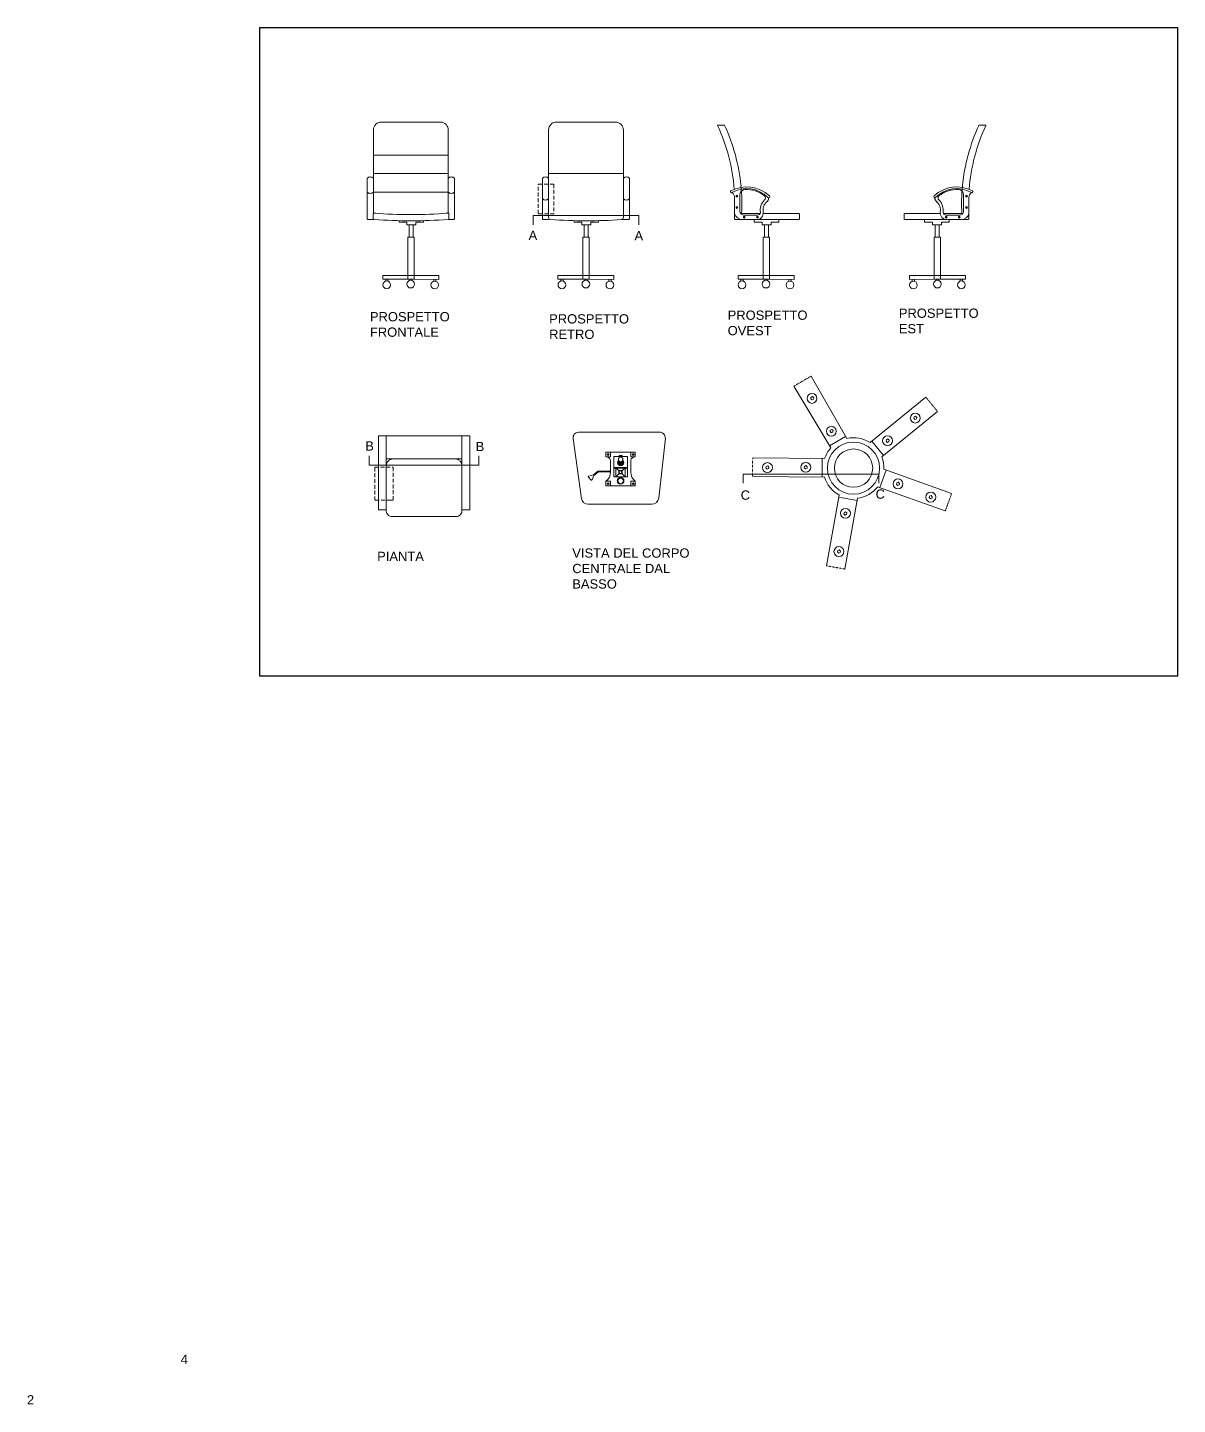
# Model space of a CAD drawing. Header units: centimetres. Extents: x -1388 to 250, y -319 to 590.
# Drawn here: x -494 to 250, y -302 to 590 of the extents above; entities that cross this region are included whole.
import ezdxf

# ---------------------------------------------------------------- set-up
doc = ezdxf.new("R2010")
doc.units = ezdxf.units.CM
doc.header["$MEASUREMENT"] = 0
doc.linetypes.add('HIDDEN', pattern=[0.375, 0.25, -0.125])
for name, color, linetype, lineweight in [('dettagli', 4, 'Continuous', 13), ('linee prospetti', 1, 'Continuous', 18), ('quote', 7, 'Continuous', 5)]:
    doc.layers.add(name, color=color, linetype=linetype, lineweight=lineweight)
doc.styles.get("Standard").update_dxf_attribs({"font": 'Arial.ttf'})

msp = doc.modelspace()

# ---------------------------------------------------------------- linework, layer by layer
at = {"color": 7}
msp.add_lwpolyline([(-343.69, 169.58), (-343.69, 589.58), (250.31, 589.58), (250.31, 169.58), (-343.69, 169.58)], dxfattribs=at)
at = {"layer": 'dettagli'}
for p, q in [((-119.65, 314.57), (-100.65, 314.57)), ((-103.65, 311.57), (-103.65, 314.57)), ((-116.65, 311.57), (-119.65, 311.57)), ((-114.65, 304.8), (-105.65, 304.8)), ((-114.65, 304.3), (-105.65, 304.3)), ((-113.17, 304.3), (-111.26, 302.81)), ((-111.62, 309.87), (-111.62, 307.87)), ((-111.56, 309.48), (-111.56, 307.48)), ((-111.49, 309.28), (-111.49, 307.29)), ((-111.4, 309.1), (-111.4, 307.11)), ((-111.27, 308.92), (-111.27, 306.93)), ((-111.06, 308.72), (-111.06, 306.72)), ((-110.85, 308.58), (-110.85, 306.58)), ((-110.62, 308.48), (-110.62, 306.48)), ((-110.36, 308.41), (-110.36, 306.42)), ((-110.14, 307.87), (-110.14, 308.4)), ((-110.14, 308.4), (-110.14, 306.4)), ((-110.14, 308.4), (-110.14, 306.4)), ((-109.93, 308.41), (-109.93, 306.42)), ((-109.67, 308.48), (-109.67, 306.48)), ((-109.44, 308.58), (-109.44, 306.58)), ((-109.23, 308.72), (-109.23, 306.72)), ((-109.05, 302.81), (-107.17, 304.3)), ((-109.02, 308.92), (-109.02, 306.93)), ((-108.89, 309.1), (-108.89, 307.11)), ((-108.8, 309.28), (-108.8, 307.29)), ((-108.73, 309.48), (-108.73, 307.48)), ((-108.67, 309.87), (-108.67, 307.87)), ((-108.67, 309.87), (-108.67, 307.87)), ((-103.65, 311.57), (-101.05, 311.57)), ((-111.26, 300.64), (-113.17, 298.67)), ((-109.05, 300.64), (-107.17, 298.67)), ((-119.65, 292.85), (-100.65, 292.85))]:
    msp.add_line(p, q, dxfattribs=at)
for points in [[(-35.11, 480.53), (-34.81, 480.76), (-34.51, 480.53), (-34.51, 480.23), (-34.81, 480.01), (-35.11, 480.23), (-35.11, 480.53)], [(-35.11, 473.27), (-34.81, 473.5), (-34.51, 473.27), (-34.51, 472.97), (-34.81, 472.75), (-35.11, 472.97), (-35.11, 473.27)], [(114.02, 480.53), (113.72, 480.76), (113.42, 480.53), (113.42, 480.23), (113.72, 480.01), (114.02, 480.23), (114.02, 480.53)], [(114.02, 473.27), (113.72, 473.5), (113.42, 473.27), (113.42, 472.97), (113.72, 472.75), (114.02, 472.97), (114.02, 473.27)], [(-30.5, 466.92), (-30.2, 467.15), (-29.9, 466.92), (-29.9, 466.62), (-30.2, 466.4), (-30.5, 466.62), (-30.5, 466.92)], [(-21.92, 466.92), (-21.62, 467.15), (-21.32, 466.92), (-21.32, 466.62), (-21.62, 466.4), (-21.92, 466.62), (-21.92, 466.92)], [(100.82, 466.92), (100.52, 467.15), (100.22, 466.92), (100.22, 466.62), (100.52, 466.4), (100.82, 466.62), (100.82, 466.92)], [(109.4, 466.92), (109.1, 467.15), (108.8, 466.92), (108.8, 466.62), (109.1, 466.4), (109.4, 466.62), (109.4, 466.92)], [(13.05, 350.12), (14.05, 350.63), (14.82, 349.8), (14.66, 348.92), (13.65, 348.41), (12.89, 349.24), (13.05, 350.12)], [(79.79, 337.43), (80.8, 337.94), (81.57, 337.11), (81.41, 336.23), (80.4, 335.72), (79.64, 336.54), (79.79, 337.43)], [(25.59, 328.89), (26.59, 329.4), (27.36, 328.58), (27.2, 327.69), (26.2, 327.18), (25.43, 328.01), (25.59, 328.89)], [(61.88, 322.64), (62.88, 323.15), (63.65, 322.33), (63.49, 321.44), (62.49, 320.93), (61.72, 321.76), (61.88, 322.64)], [(-119.65, 314.57), (-119.65, 311.57), (-119.29, 311.57)], [(-118.22, 313.63), (-118.22, 313.1), (-118.76, 313.1)], [(-118.76, 313.01), (-118.22, 313.01), (-118.22, 312.47)], [(-117.6, 313.1), (-118.13, 313.1), (-118.13, 313.63)], [(-118.13, 312.47), (-118.13, 313.01), (-117.6, 313.01)], [(-116.65, 311.57), (-116.65, 314.57)], [(-102.09, 313.63), (-102.09, 313.1), (-102.63, 313.1)], [(-102.63, 313.01), (-102.09, 313.01), (-102.09, 312.47)], [(-101.47, 313.1), (-102, 313.1), (-102, 313.63)], [(-102, 312.47), (-102, 313.01), (-101.47, 313.01)], [(-100.65, 314.57), (-100.65, 311.57), (-101.05, 311.57)], [(-116.65, 309.38), (-116.65, 301.57)], [(-114.65, 311.82), (-114.65, 311.82), (-105.65, 311.82), (-105.65, 298.67), (-114.65, 298.67), (-114.65, 311.82)], [(-113.17, 304.3), (-107.17, 304.3), (-107.17, 298.67), (-113.17, 298.67), (-113.17, 304.3)], [(-103.65, 309.38), (-103.65, 301.57)], [(-15.89, 305.26), (-14.88, 305.77), (-14.12, 304.95), (-14.28, 304.06), (-15.28, 303.55), (-16.05, 304.38), (-15.89, 305.26)], [(8.93, 305.44), (9.93, 305.95), (10.7, 305.12), (10.54, 304.24), (9.54, 303.73), (8.77, 304.56), (8.93, 305.44)], [(-129.34, 296.67), (-131, 298.49)], [(-130.83, 299.05), (-127.82, 299.87)], [(-127.82, 299.87), (-127.59, 299.47), (-128.65, 296.76)], [(-117.15, 302.27), (-124.81, 302.27), (-127.82, 299.87)], [(-117.15, 301.87), (-124.58, 301.87), (-127.59, 299.47)], [(-119.65, 295.85), (-119.65, 292.85), (-119.65, 292.85), (-119.65, 292.85), (-119.65, 292.85)], [(-119.65, 295.85), (-116.65, 295.85), (-116.65, 292.85)], [(-118.22, 294.8), (-118.22, 294.27), (-118.76, 294.27)], [(-117.6, 294.27), (-118.13, 294.27), (-118.13, 294.8)], [(-116.65, 301.57), (-117.15, 301.57), (-117.15, 302.57), (-116.65, 302.57)], [(-110.14, 302.82), (-111.26, 302.81), (-111.26, 300.64), (-109.05, 300.64), (-109.05, 302.81), (-110.14, 302.82)], [(-100.65, 295.85), (-103.65, 295.85), (-103.65, 292.85)], [(-102.09, 294.8), (-102.09, 294.27), (-102.63, 294.27)], [(-101.47, 294.27), (-102, 294.27), (-102, 294.8)], [(-100.65, 295.85), (-100.65, 292.85), (-100.65, 292.85), (-100.65, 292.85), (-100.65, 292.85)], [(68.57, 294.68), (69.58, 295.19), (70.34, 294.37), (70.18, 293.48), (69.18, 292.97), (68.41, 293.8), (68.57, 294.68)], [(-118.76, 294.18), (-118.22, 294.18), (-118.22, 293.64)], [(-118.13, 293.64), (-118.13, 294.18), (-117.6, 294.18)], [(-102.63, 294.18), (-102.09, 294.18), (-102.09, 293.64)], [(-102, 293.64), (-102, 294.18), (-101.47, 294.18)], [(89.84, 286.05), (90.84, 286.55), (91.61, 285.73), (91.45, 284.84), (90.45, 284.34), (89.68, 285.16), (89.84, 286.05)], [(34.51, 275.57), (35.52, 276.08), (36.29, 275.26), (36.13, 274.37), (35.12, 273.86), (34.36, 274.69), (34.51, 275.57)], [(30.37, 250.89), (31.37, 251.4), (32.14, 250.57), (31.98, 249.69), (30.98, 249.18), (30.21, 250.01), (30.37, 250.89)]]:
    msp.add_lwpolyline(points, dxfattribs=at)
for centre, radius in [((-34.82, 480.37), 0.612), ((-34.82, 473.1), 0.612), ((113.73, 480.37), 0.612), ((113.73, 473.1), 0.612), ((-30.2, 466.77), 0.612), ((-21.63, 466.77), 0.612), ((100.53, 466.77), 0.612), ((109.1, 466.77), 0.612), ((13.73, 349.44), 3.21), ((80.59, 336.7), 3.21), ((26.24, 328.16), 3.21), ((62.65, 322.03), 3.21), ((-118.18, 313.05), 0.581), ((-102.05, 313.05), 0.581), ((-110.14, 309.87), 1.47), ((-15.1, 304.63), 3.21), ((9.72, 304.79), 3.21), ((-118.18, 294.22), 0.581), ((-110.15, 296), 2.16), ((-110.15, 296), 1.78), ((-110.15, 301.73), 1.08), ((-110.15, 301.73), 0.89), ((-102.05, 294.22), 0.581), ((69.4, 294.1), 3.21), ((90.65, 285.51), 3.21), ((35.39, 275.02), 3.21), ((31.15, 250.28), 3.21)]:
    msp.add_circle(centre, radius, dxfattribs=at)
for centre, radius, start, end in [((-110.14, 311.22), 1.34, 28.53182, 151.46818), ((-110.14, 311.22), 1.13, 34.5343, 145.4657), ((-119.47, 308.67), 2.91, 14.09114, 93.48749), ((-110.14, 307.87), 2, 137.48735, 42.51265), ((-110.14, 307.87), 1.47, 180, 0), ((-100.82, 308.67), 2.91, 86.51251, 165.90886), ((-130.7, 298.7), 0.37, 101.74389, 214.95323), ((-129.03, 296.96), 0.426, 222.0685, 343.33399), ((-123.76, 301.65), 7.11, 305.3096, 359.39558), ((-96.54, 301.65), 7.11, 180.60442, 234.6904)]:
    msp.add_arc(centre, radius, start, end, dxfattribs=at)
at = {"layer": 'linee prospetti'}
for p, q in [((-47.28, 526.32), (-43.02, 526.32)), ((126.19, 526.32), (121.93, 526.32)), ((-270.19, 507.02), (-221.74, 507.02)), ((-270.19, 495.02), (-221.74, 495.02)), ((-156.82, 495.02), (-108.36, 495.02)), ((-270.19, 483.02), (-221.74, 483.02)), ((-32.92, 481.76), (-32.92, 470.54)), ((111.83, 481.76), (111.83, 470.54)), ((-36.38, 479.47), (-36.35, 469.07)), ((115.28, 479.47), (115.26, 469.07)), ((-270.29, 468.81), (-270.29, 465.84)), ((-160.26, 465.32), (-156.82, 465.32)), ((-104.91, 465.32), (-108.36, 465.32)), ((-30.09, 468.16), (-21.66, 468.16)), ((5.6, 465.82), (5.6, 468.59)), ((73.3, 465.82), (73.3, 468.59)), ((109, 468.16), (100.56, 468.16)), ((-247.08, 453.86), (-244.52, 453.86)), ((-133.7, 453.86), (-131.14, 453.86)), ((-17.08, 453.86), (-14.52, 453.86)), ((95.99, 453.86), (93.42, 453.86)), ((-247.98, 429.06), (-264.1, 429.06)), ((-264.1, 429.06), (-264.1, 426.57)), ((-247.98, 426.57), (-247.98, 429.06)), ((-247.98, 429.06), (-247.98, 426.55)), ((-243.98, 429.06), (-227.85, 429.06)), ((-243.81, 426.55), (-243.81, 429.06)), ((-227.85, 429.06), (-227.85, 426.47)), ((-134.6, 429.06), (-150.73, 429.06)), ((-150.73, 429.06), (-150.73, 426.57)), ((-134.6, 426.57), (-134.6, 429.06)), ((-134.6, 429.06), (-134.6, 426.55)), ((-130.6, 429.06), (-114.47, 429.06)), ((-130.43, 426.55), (-130.43, 429.06)), ((-114.47, 429.06), (-114.47, 426.47)), ((-17.98, 429.06), (-34.11, 429.06)), ((-34.11, 429.06), (-34.11, 426.57)), ((-17.98, 426.57), (-17.98, 429.06)), ((-17.98, 429.06), (-17.98, 426.55)), ((-13.98, 429.06), (2.15, 429.06)), ((-13.82, 426.55), (-13.82, 429.06)), ((2.15, 429.06), (2.15, 426.47)), ((92.88, 429.06), (76.75, 429.06)), ((76.75, 429.06), (76.75, 426.47)), ((92.72, 426.55), (92.72, 429.06)), ((96.88, 429.06), (113.01, 429.06)), ((96.88, 426.57), (96.88, 429.06)), ((96.88, 429.06), (96.88, 426.55)), ((113.01, 429.06), (113.01, 426.57)), ((-264.1, 426.57), (-247.98, 426.57)), ((-262.23, 426.57), (-262.23, 425.37)), ((-260.8, 426.57), (-260.8, 425.34)), ((-247.98, 426.55), (-243.81, 426.55)), ((-246.63, 426.55), (-246.63, 425.85)), ((-245.36, 426.55), (-245.36, 425.82)), ((-227.85, 426.47), (-243.81, 426.55)), ((-231.16, 426.49), (-231.16, 425.27)), ((-229.72, 426.48), (-229.72, 425.24)), ((-150.73, 426.57), (-134.6, 426.57)), ((-148.86, 426.57), (-148.86, 425.37)), ((-147.42, 426.57), (-147.42, 425.34)), ((-134.6, 426.55), (-130.43, 426.55)), ((-133.26, 426.55), (-133.26, 425.85)), ((-131.98, 426.55), (-131.98, 425.82)), ((-114.47, 426.47), (-130.43, 426.55)), ((-117.78, 426.49), (-117.78, 425.27)), ((-116.35, 426.48), (-116.35, 425.24)), ((-34.11, 426.57), (-17.98, 426.57)), ((-32.24, 426.57), (-32.24, 425.37)), ((-30.81, 426.57), (-30.81, 425.34)), ((-17.98, 426.55), (-13.82, 426.55)), ((-16.64, 426.55), (-16.64, 425.85)), ((-15.36, 426.55), (-15.36, 425.82)), ((2.15, 426.47), (-13.82, 426.55)), ((-1.16, 426.49), (-1.16, 425.27)), ((0.27, 426.48), (0.27, 425.24)), ((76.75, 426.47), (92.72, 426.55)), ((78.63, 426.48), (78.63, 425.24)), ((80.07, 426.49), (80.07, 425.27)), ((96.88, 426.55), (92.72, 426.55)), ((94.26, 426.55), (94.26, 425.82)), ((95.54, 426.55), (95.54, 425.85)), ((113.01, 426.57), (96.88, 426.57)), ((109.71, 426.57), (109.71, 425.34)), ((111.14, 426.57), (111.14, 425.37)), ((-207.86, 325.27), (-266.86, 325.27)), ((-266.86, 325.27), (-266.86, 277.27)), ((-261.86, 277.27), (-261.86, 325.27)), ((-212.93, 277.27), (-212.86, 325.27)), ((-207.86, 277.27), (-207.86, 325.27)), ((35.43, 324.81), (25.07, 318.63)), ((60.1, 312.48), (52.5, 321.77)), ((-212.93, 277.27), (-212.86, 312.27)), ((-261.86, 310.27), (-212.86, 310.27)), ((-217.26, 310.27), (-257.45, 310.27)), ((20.39, 310.48), (20.27, 298.48)), ((57.65, 291.78), (61.72, 303.07)), ((31.12, 285.39), (42.93, 283.27)), ((-266.86, 277.27), (-261.86, 277.27)), ((-266.86, 277.27), (-261.86, 277.27)), ((-207.86, 277.27), (-212.93, 277.27)), ((-131.16, 280.92), (-89.91, 280.92))]:
    msp.add_line(p, q, dxfattribs=at)
at = {"layer": 'linee prospetti', "linetype": 'HIDDEN', "ltscale": 0.05}
for p, q in [((2.02, 357.33), (13.12, 363.81)), ((87.36, 350.3), (94.96, 341.01)), ((-24.66, 310.9), (-24.77, 298.9)), ((100.04, 276.53), (104.1, 287.82)), ((23.17, 241.04), (34.99, 238.93))]:
    msp.add_line(p, q, dxfattribs=at)
at = {"layer": 'linee prospetti'}
for points in [[(-265.14, 528.36), (-226.8, 528.36)], [(-151.76, 528.36), (-113.42, 528.36)], [(-270.19, 470.32), (-270.19, 523.36)], [(-221.74, 470.32), (-221.74, 523.24)], [(-156.82, 470.32), (-156.82, 523.36)], [(-108.36, 470.32), (-108.36, 523.24)], [(-274.19, 465.81), (-274.19, 492)], [(-270.19, 492), (-270.19, 469.12)], [(-221.74, 469.32), (-221.74, 492)], [(-217.74, 492), (-217.74, 465.81)], [(-160.81, 465.81), (-160.82, 492)], [(-156.82, 492), (-156.82, 466.78)], [(-108.36, 466.66), (-108.36, 492)], [(-104.36, 492), (-104.36, 465.81)], [(-270.19, 465.53), (-270.19, 465.32), (-273.72, 465.32)], [(-270.29, 468.81), (-270.29, 468.83)], [(-270.29, 465.81), (-270.29, 465.84)], [(-253.62, 464.51), (-253.62, 463.53), (-248.62, 463.53), (-248.62, 461.74), (-242.76, 461.74), (-242.76, 463.53), (-237.76, 463.53), (-237.76, 464.52)], [(-218.19, 465.32), (-221.74, 465.32)], [(-221.29, 468.9), (-221.29, 465.74)], [(-140.24, 464.51), (-140.24, 463.53), (-135.24, 463.53), (-135.24, 461.74), (-129.38, 461.74), (-129.38, 463.53), (-124.38, 463.53), (-124.38, 464.52)], [(-36.35, 469.11), (-36.4, 469.11), (-36.4, 465.82)], [(-35.95, 465.32), (5.16, 465.32)], [(-19.89, 469.11), (-32.38, 469.11)], [(-23.63, 465.32), (-23.63, 463.53), (-18.63, 463.53), (-18.63, 461.74), (-12.76, 461.74), (-12.76, 463.53), (-7.76, 463.53), (-7.76, 465.32)], [(5.15, 469.11), (-17.85, 469.11)], [(114.85, 465.32), (73.75, 465.32)], [(73.76, 469.11), (96.75, 469.11)], [(102.53, 465.32), (102.53, 463.53), (97.53, 463.53), (97.53, 461.74), (91.66, 461.74), (91.66, 463.53), (86.66, 463.53), (86.66, 465.32)], [(98.79, 469.11), (111.29, 469.11)], [(115.26, 469.11), (115.3, 469.11), (115.3, 465.82)], [(-247.08, 461.74), (-247.08, 453.86)], [(-244.52, 453.86), (-244.52, 461.74)], [(-133.7, 461.74), (-133.7, 453.86)], [(-131.14, 453.86), (-131.14, 461.74)], [(-17.08, 461.74), (-17.08, 453.86)], [(-14.52, 453.86), (-14.52, 461.74)], [(93.42, 453.86), (93.42, 461.74)], [(95.99, 461.74), (95.99, 453.86)], [(-247.98, 429.06), (-247.98, 453.86), (-247.08, 453.86)], [(-247.98, 429.06), (-243.81, 429.06), (-243.81, 453.86), (-244.52, 453.86)], [(-134.6, 429.06), (-134.6, 453.86), (-133.7, 453.86)], [(-134.6, 429.06), (-130.43, 429.06), (-130.43, 453.86), (-131.14, 453.86)], [(-17.98, 429.06), (-17.98, 453.86), (-17.08, 453.86)], [(-17.98, 429.06), (-13.82, 429.06), (-13.82, 453.86), (-14.52, 453.86)], [(96.88, 429.06), (92.72, 429.06), (92.72, 453.86), (93.42, 453.86)], [(96.88, 429.06), (96.88, 453.86), (95.99, 453.86)], [(2.02, 357.33), (25.84, 317.34)], [(36.19, 323.49), (36.19, 323.49), (13.12, 363.81)], [(87.36, 350.3), (51.33, 320.82)], [(58.93, 311.53), (58.93, 311.53), (94.96, 341.01)], [(-140.84, 323.37), (-135.49, 284.48)], [(-84.66, 327.55), (-137.43, 327.55)], [(-85.52, 284.82), (-81.2, 323.66)], [(-24.66, 310.9), (21.89, 310.46)], [(104.1, 287.82), (60.3, 303.58)], [(21.78, 298.46), (21.78, 298.46), (-24.77, 298.9)], [(23.17, 241.04), (31.39, 286.86)], [(56.24, 292.28), (56.24, 292.28), (100.04, 276.53)], [(43.2, 284.75), (43.2, 284.75), (34.99, 238.93)], [(-257.96, 272.94), (-216.76, 272.94)]]:
    msp.add_lwpolyline(points, dxfattribs=at)
at = {"layer": 'linee prospetti', "color": 0, "linetype": 'HIDDEN', "ltscale": 10}
for points in [[(-163.49, 488.15), (-153.29, 488.15), (-153.29, 469), (-163.49, 469), (-163.49, 488.15)], [(-258.98, 283.45), (-269.25, 283.45), (-269.25, 304.92), (-257.42, 304.92), (-257.42, 283.45), (-258.98, 283.45)]]:
    msp.add_lwpolyline(points, dxfattribs=at)
at = {"layer": 'linee prospetti'}
for centre, radius in [((-261.56, 422.96), 2.5), ((-246.02, 423.43), 2.5), ((-230.49, 422.86), 2.5), ((-148.18, 422.96), 2.5), ((-132.65, 423.43), 2.5), ((-117.11, 422.86), 2.5), ((-31.57, 422.96), 2.5), ((-16.03, 423.43), 2.5), ((-0.49, 422.86), 2.5), ((79.4, 422.86), 2.5), ((94.93, 423.43), 2.5), ((110.47, 422.96), 2.5), ((40.61, 304.28), 16.88), ((40.61, 304.28), 12.4)]:
    msp.add_circle(centre, radius, dxfattribs=at)
for centre, radius, start, end in [((-265.02, 523.19), 5.18, 88.71941, 178.06903), ((-226.91, 523.19), 5.18, 359.36979, 88.71941), ((-151.64, 523.19), 5.18, 88.71941, 178.06903), ((-113.54, 523.19), 5.18, 359.36979, 88.71941), ((-47.08, 526.15), 0.268, 140.74443, 190.27355), ((-157.14, 475.38), 120.95, 4.4961, 24.79631), ((-43.09, 526.05), 0.282, 40.42899, 76.009), ((-152.61, 475.38), 120.95, 5.55011, 24.86237), ((231.52, 475.38), 120.95, 155.13763, 174.44989), ((236.04, 475.38), 120.95, 155.20369, 175.5039), ((121.99, 526.05), 0.282, 103.991, 139.57101), ((125.98, 526.15), 0.268, 349.72645, 39.25557), ((-272.19, 490.08), 2.77, 43.85623, 136.14377), ((-219.74, 490.08), 2.77, 43.85623, 136.14377), ((-158.82, 490.08), 2.77, 43.85623, 136.14377), ((-106.36, 490.08), 2.77, 43.85623, 136.14377), ((-272.19, 484.97), 2.77, 223.85623, 316.14377), ((-219.74, 484.97), 2.77, 223.85623, 316.14377), ((-38.32, 483.33), 0.672, 127.19944, 314.6338), ((-28.6, 464.83), 21.55, 46.90254, 118.01451), ((-28.49, 466.1), 19.16, 44.58905, 119.99381), ((-40.69, 479.26), 4.32, 2.71802, 52.77095), ((-29.41, 481.11), 3.57, 91.64171, 169.54756), ((-142.78, 475.77), 111.12, 356.56318, 5.84253), ((-28.5, 466.73), 17.97, 50.10237, 94.01569), ((107.5, 464.83), 21.55, 61.98549, 133.09746), ((107.4, 466.1), 19.16, 60.00619, 135.41095), ((107.41, 466.73), 17.97, 85.98431, 129.89763), ((108.32, 481.11), 3.57, 10.45244, 88.35829), ((221.68, 475.77), 111.12, 174.15747, 183.43682), ((119.59, 479.26), 4.32, 127.22905, 177.28198), ((117.22, 483.33), 0.672, 225.3662, 52.80056), ((-158.82, 480.64), 2.77, 223.85623, 316.14377), ((-106.36, 480.64), 2.77, 223.85623, 316.14377), ((-10.42, 471.24), 9.4, 134.25013, 189.12014), ((-10.62, 471.27), 7.36, 130.13245, 189.51116), ((-18.22, 479.25), 1.78, 312.76427, 45.65211), ((-17.44, 479.11), 3.04, 304.34278, 4.28121), ((-14.33, 480.04), 0.703, 223.27936, 49.3018), ((93.24, 480.04), 0.703, 130.6982, 316.72064), ((96.34, 479.11), 3.04, 175.71879, 235.65722), ((89.52, 471.27), 7.36, 350.48884, 49.86755), ((97.12, 479.25), 1.78, 134.34789, 227.23573), ((89.32, 471.24), 9.4, 350.87986, 45.74987), ((-273.69, 465.83), 0.505, 178.49512, 275.37299), ((-269.79, 468.82), 0.505, 84.62701, 181.50488), ((-269.79, 465.83), 0.505, 178.49512, 275.37299), ((-269.1, 470.4), 1.1, 183.87621, 281.96173), ((-245.79, 784.63), 316.22, 265.65615, 274.34713), ((-245.79, 780.63), 316.22, 265.65615, 274.34713), ((-222.83, 470.4), 1.1, 258.03827, 356.12379), ((-221.79, 468.82), 0.505, 358.49512, 95.37299), ((-221.79, 465.83), 0.505, 264.62701, 1.50488), ((-218.24, 465.83), 0.505, 264.62701, 1.50488), ((-160.31, 465.83), 0.505, 178.49512, 275.37299), ((-155.34, 466.73), 1.47, 178.08006, 265.53341), ((-156.77, 465.83), 0.505, 264.62701, 335.02273), ((-132.41, 780.63), 316.22, 265.82096, 274.14005), ((-109.62, 466.51), 1.27, 271.75169, 6.74754), ((-108.41, 465.83), 0.505, 216.07953, 275.37299), ((-104.87, 465.83), 0.505, 264.62701, 1.50488), ((-35.89, 465.83), 0.505, 179.49837, 276.37624), ((-31.58, 470.23), 4.91, 193.46189, 272.31958), ((-30.4, 470.67), 2.53, 183.00917, 276.85914), ((-21.98, 469.46), 4.15, 265.54158, 8.19974), ((-21.46, 469.92), 1.77, 263.51626, 354.67759), ((5.1, 465.83), 0.505, 263.62376, 0.50163), ((5.1, 468.6), 0.505, 358.49512, 95.37299), ((73.8, 468.6), 0.505, 84.62701, 181.50488), ((73.8, 465.83), 0.505, 179.49837, 276.37624), ((100.89, 469.46), 4.15, 171.80026, 274.45842), ((100.36, 469.92), 1.77, 185.32241, 276.48374), ((109.3, 470.67), 2.53, 263.14086, 356.99083), ((110.48, 470.23), 4.91, 267.68042, 346.53811), ((114.79, 465.83), 0.505, 263.62376, 0.50163), ((-137.42, 324.06), 3.49, 90.25325, 191.28836), ((-84.9, 323.85), 3.7, 357.00108, 93.81495), ((40.61, 304.28), 19.71, 57.01865, 102.95605), ((40.61, 304.28), 19.71, 138.50528, 161.73544), ((40.61, 304.28), 19.71, 357.93965, 21.57059), ((40.61, 304.28), 19.71, 197.1835, 242.11351), ((40.61, 304.28), 19.71, 277.56157, 322.49159), ((-258.21, 276.64), 3.7, 170.30295, 273.81495), ((-216.58, 276.64), 3.7, 266.18505, 9.69705), ((-131.12, 285.38), 4.46, 185.40751, 270.4572), ((-89.95, 285.38), 4.46, 269.5428, 354.59249)]:
    msp.add_arc(centre, radius, start, end, dxfattribs=at)
at = {"layer": 'linee prospetti', "linetype": 'HIDDEN'}
for centre, start, end in [((-257.42, 305.81), 89.5428, 174.59249), ((-217.3, 305.81), 5.40751, 89.5428)]:
    msp.add_arc(centre, 4.46, start, end, dxfattribs=at)
at = {"layer": 'quote'}
for p, q in [((-160.81, 467.84), (-166.81, 467.84)), ((-166.81, 467.84), (-166.81, 461.84)), ((-104.36, 467.84), (-160.81, 467.84)), ((-104.36, 467.84), (-98.36, 467.84)), ((-98.36, 467.84), (-98.36, 461.84)), ((-28.76, 300.48), (-30.76, 300.48)), ((-30.76, 300.48), (-30.76, 294.48)), ((57.05, 300.48), (-28.76, 300.48)), ((57.05, 300.48), (57.05, 294.48))]:
    msp.add_line(p, q, dxfattribs=at)
for points in [[(-264.86, 306.3), (-272.86, 306.3), (-272.86, 312.3)], [(-264.86, 306.3), (-201.86, 306.3), (-201.86, 312.3)]]:
    msp.add_lwpolyline(points, dxfattribs=at)

# ---------------------------------------------------------------- texts
at = {"char_height": 6, "attachment_point": 1}
for s, width, insert in [('PROSPETTO FRONTALE', 52.7524, (-272.46, 405.34)), ('PROSPETTO\\PRETRO ', 6.6103, (-156.43, 403.94)), ('PROSPETTO OVEST', 52.7524, (-40.87, 406.32)), ('PROSPETTO EST', 52.7524, (69.94, 407.6)), ('PIANTA', 73.0112, (-267.78, 250.11)), ('4', 6.9072, (-394.94, -269.74)), ('2', 6.9072, (-494.51, -296.01))]:
    msp.add_mtext_dynamic_manual_height_columns(s, width=width, gutter_width=1, heights=[0], dxfattribs=dict(at, insert=insert))
at = {"layer": 'quote', "char_height": 6, "attachment_point": 1}
for s, width, insert in [('A', 17.5959, (-169.73, 457.98)), ('A', 17.5959, (-101.18, 457.81)), ('B', 17.5959, (-275.48, 321.62)), ('B', 17.5959, (-204.02, 321.3)), ('C', 17.5959, (-32.41, 289.81)), ('C', 17.5959, (54.9, 290.48)), ('VISTA DEL CORPO CENTRALE DAL BASSO', 84.0087, (-141.46, 252.29))]:
    msp.add_mtext_dynamic_manual_height_columns(s, width=width, gutter_width=1, heights=[0], dxfattribs=dict(at, insert=insert))

doc.saveas('drawing.dxf')
